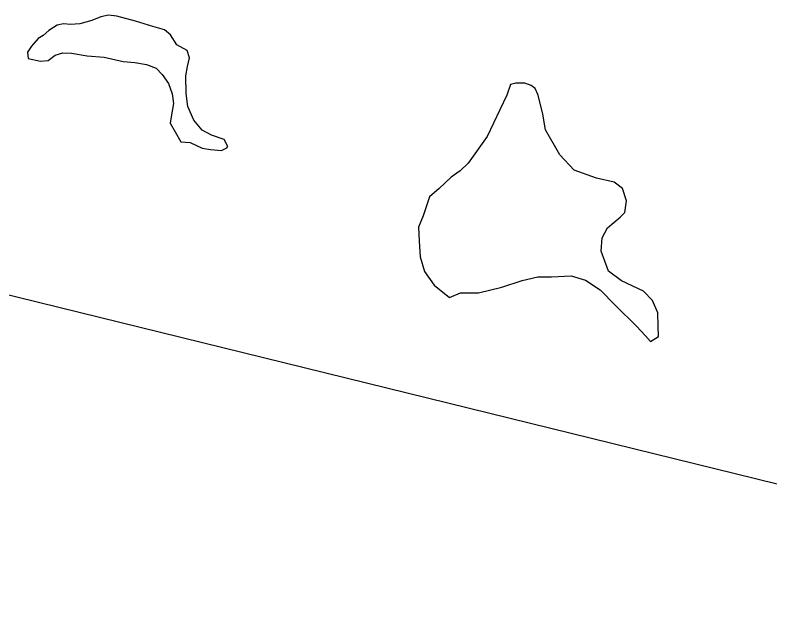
# Model space of a CAD drawing. Header units: inches. Extents: x 653559 to 669309, y 7245317 to 7256454.
# Drawn here: x 658572 to 659769, y 7251427 to 7252361 of the extents above; entities that cross this region are included whole.
import ezdxf

# ---------------------------------------------------------------- set-up
doc = ezdxf.new("R2010")
doc.units = ezdxf.units.IN
doc.header["$MEASUREMENT"] = 0
doc.layers.add('Perimetral', color=190, linetype='Continuous')
doc.layers.add('Zona Baja', color=130, linetype='Continuous')

msp = doc.modelspace()

# ---------------------------------------------------------------- linework, layer by layer
at = {"layer": 'Perimetral', "color": 200}
msp.add_polyline3d([(658477.9, 7251938.8, 0), (660557.6, 7251427.3, 0)], dxfattribs=at)
at = {"layer": 'Zona Baja', "transparency": 33554613}
for points in [[(658638.9, 7252345.3), (658625.8, 7252337), (658617.1, 7252329), (658608.9, 7252324), (658598.2, 7252312.1), (658592.3, 7252302.5), (658593.1, 7252292.6), (658612.7, 7252288.2), (658624.6, 7252289.3), (658635.9, 7252298), (658647.8, 7252301.5), (658661.7, 7252301.1), (658686.3, 7252296.8), (658713.3, 7252294.8), (658743.5, 7252287.6), (658762.1, 7252286), (658780.4, 7252282.9), (658795.5, 7252276.9), (658805.4, 7252267), (658815.3, 7252253.1), (658821.3, 7252236.4), (658823.2, 7252221.3), (658820.1, 7252203.5), (658818.1, 7252190), (658825.6, 7252176.5), (658834.9, 7252160.3), (658849.4, 7252159.4), (658868.5, 7252150.7), (658881.6, 7252148.3), (658899.4, 7252146.7), (658907.4, 7252151.1), (658909.2, 7252153.2), (658903.4, 7252164.2), (658883.6, 7252171.3), (658868.5, 7252178.9), (658855.4, 7252194.8), (658845.9, 7252216.2), (658843.5, 7252236.8), (658842.7, 7252265), (658845.5, 7252279.7), (658848.6, 7252293.6), (658845.1, 7252305.1), (658828.6, 7252313.9), (658818.7, 7252329.8), (658809.1, 7252338.1), (658790.5, 7252342.9), (658763.1, 7252351.6), (658733.7, 7252359.6), (658720.2, 7252361.2), (658708.3, 7252358.4), (658694, 7252352.8), (658675, 7252347.3), (658659.9, 7252346.1), (658649.2, 7252347.3)], [(659350.8, 7252234.4), (659339.6, 7252211.2), (659319.9, 7252168.9), (659289.7, 7252126.5), (659277, 7252114.4), (659262.7, 7252104.8), (659243.7, 7252086.8), (659228.5, 7252073.2), (659218.4, 7252043.6), (659211, 7252025.6), (659212.1, 7252003.4), (659213.6, 7251978.5), (659220.5, 7251955.2), (659235.9, 7251933.5), (659260.2, 7251913.9), (659277.8, 7251921.6), (659305.9, 7251921.6), (659342.9, 7251930.6), (659375.2, 7251941.2), (659400, 7251946.5), (659421.7, 7251946.5), (659453, 7251948.6), (659475.2, 7251941.7), (659498.5, 7251926.4), (659522.8, 7251901.5), (659556.2, 7251868.7), (659570.4, 7251853.4), (659578.2, 7251844.2), (659590.9, 7251852.4), (659590.6, 7251868.8), (659590, 7251890), (659581.6, 7251909.5), (659567.2, 7251923.8), (659532.3, 7251940.2), (659511.7, 7251955.6), (659500.5, 7251987.3), (659502.1, 7252008.5), (659510.1, 7252024.4), (659530.4, 7252041.2), (659537.6, 7252048.7), (659540.3, 7252067.2), (659533.9, 7252086.8), (659520.7, 7252096.9), (659492.7, 7252103.2), (659457.7, 7252115.4), (659435, 7252139.7), (659412.2, 7252179.4), (659408, 7252204.3), (659400.6, 7252234.5), (659395.8, 7252245), (659389.5, 7252249.8), (659379.4, 7252253.5), (659365.1, 7252253.5), (659356.7, 7252251.4)]]:
    msp.add_lwpolyline(points, close=True, dxfattribs=at)

doc.saveas('drawing.dxf')
